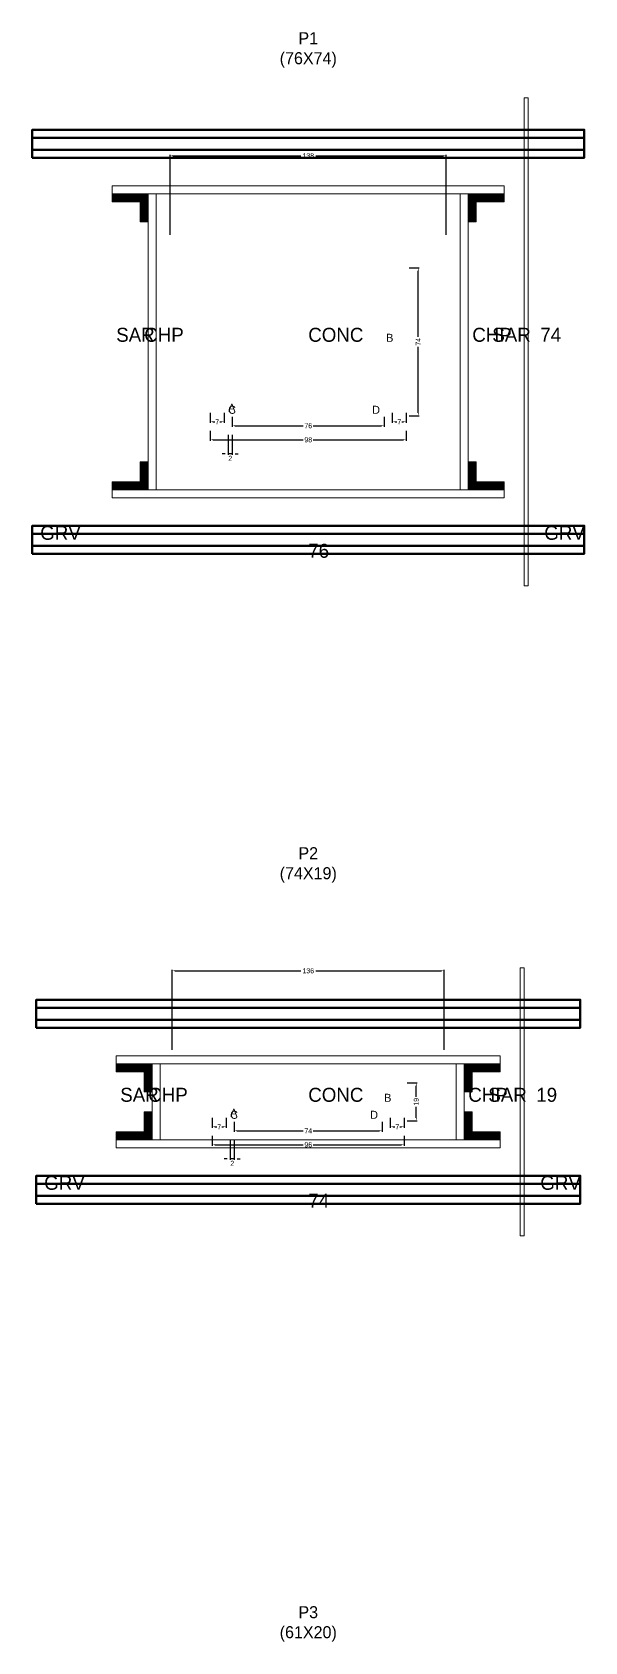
# Model space of a CAD drawing. Header units: centimetres. Extents: x -8500 to 4127, y -3806 to 295.
# Drawn here: x -138 to 138, y -510 to 295 of the extents above; entities that cross this region are included whole.
import ezdxf

# ---------------------------------------------------------------- set-up
doc = ezdxf.new("R2010")
doc.units = ezdxf.units.CM
for name, color, linetype in [('COTA', 241, 'Continuous'), ('GRAVATA', 224, 'Continuous'), ('Hachura', 251, 'Continuous'), ('NOMENCLATURA', 7, 'Continuous'), ('SARRAFO', 251, 'Continuous'), ('Texto Seção', 7, 'Continuous')]:
    doc.layers.add(name, color=color, linetype=linetype)
doc.dimstyles.new('cotax2', dxfattribs={"dimtxt": 2.5, "dimasz": 1.5, "dimexe": 0.5, "dimexo": 0.5, "dimgap": 0.5, "dimtad": 1, "dimcen": 2.5, "dimazin": 3, "dimtfac": 1, "dimtmove": 0, "dimatfit": 3})

# ---------------------------------------------------------------- blocks, each defined once
blk = doc.blocks.new('_CLOSEDFILLED')
at = {"color": 0, "linetype": 'BYBLOCK'}
blk.add_solid([(-1, 0.16), (0, 0), (-1, -0.16)], dxfattribs=at)
blk = doc.blocks.new('*D14')
for p, q in [((-49, 95.5), (-49, 90.5)), ((-47.5, 91), (-2.5, 91)), ((2.5, 91), (47.5, 91)), ((49, 95.5), (49, 90.5))]:
    blk.add_line(p, q)
at = {"layer": 'Defpoints'}
for p in [(-49, 96), (-49, 91), (49, 96)]:
    blk.add_point(p, dxfattribs=at)
at = {"layer": 'COTA', "xscale": 1.5, "yscale": 1.5, "rotation": 180}
blk.add_blockref('_CLOSEDFILLED', (-49, 91), dxfattribs=at)
at = {"layer": 'COTA', "xscale": 1.5, "yscale": 1.5}
blk.add_blockref('_CLOSEDFILLED', (49, 91), dxfattribs=at)
at = {"layer": 'COTA', "insert": (0, 91), "char_height": 2.5, "attachment_point": 5}
blk.add_mtext('98', dxfattribs=at)
blk = doc.blocks.new('*D15')
for p, q in [((-38, 102.5), (-38, 97.5)), ((-36.5, 98), (-2.5, 98)), ((2.5, 98), (36.5, 98)), ((38, 102.5), (38, 97.5))]:
    blk.add_line(p, q)
at = {"layer": 'Defpoints'}
for p in [(-38, 103), (-38, 98), (38, 103)]:
    blk.add_point(p, dxfattribs=at)
at = {"layer": 'COTA', "xscale": 1.5, "yscale": 1.5, "rotation": 180}
blk.add_blockref('_CLOSEDFILLED', (-38, 98), dxfattribs=at)
at = {"layer": 'COTA', "xscale": 1.5, "yscale": 1.5}
blk.add_blockref('_CLOSEDFILLED', (38, 98), dxfattribs=at)
at = {"layer": 'COTA', "insert": (0, 98), "char_height": 2.5, "attachment_point": 5}
blk.add_mtext('76', dxfattribs=at)
blk = doc.blocks.new('*D16')
for p, q in [((50.5, 177), (55.5, 177)), ((55, 142.5), (55, 175.5)), ((55, 104.5), (55, 137.5)), ((50.5, 103), (55.5, 103))]:
    blk.add_line(p, q)
at = {"layer": 'Defpoints'}
for p in [(50, 177), (50, 103), (55, 103)]:
    blk.add_point(p, dxfattribs=at)
at = {"layer": 'COTA', "xscale": 1.5, "yscale": 1.5}
for p, rotation in [((55, 177), 90), ((55, 103), 270)]:
    blk.add_blockref('_CLOSEDFILLED', p, dxfattribs=dict(at, rotation=rotation))
at = {"layer": 'COTA', "insert": (55, 140), "char_height": 2.5, "attachment_point": 5, "rotation": 90}
blk.add_mtext('74', dxfattribs=at)
blk = doc.blocks.new('*D17')
for p, q in [((-49, 104.5), (-49, 99.5)), ((-47.5, 100), (-46.75, 100)), ((-44.25, 100), (-43.5, 100)), ((-42, 104.5), (-42, 99.5))]:
    blk.add_line(p, q)
at = {"layer": 'Defpoints'}
for p in [(-49, 105), (-42, 105), (-49, 100)]:
    blk.add_point(p, dxfattribs=at)
at = {"layer": 'COTA', "xscale": 1.5, "yscale": 1.5, "rotation": 180}
blk.add_blockref('_CLOSEDFILLED', (-49, 100), dxfattribs=at)
at = {"layer": 'COTA', "xscale": 1.5, "yscale": 1.5}
blk.add_blockref('_CLOSEDFILLED', (-42, 100), dxfattribs=at)
at = {"layer": 'COTA', "insert": (-45.5, 100), "char_height": 2.5, "attachment_point": 5}
blk.add_mtext('7', dxfattribs=at)
blk = doc.blocks.new('*D18')
for p, q in [((42, 104.5), (42, 99.5)), ((43.5, 100), (44.25, 100)), ((46.75, 100), (47.5, 100)), ((49, 104.5), (49, 99.5))]:
    blk.add_line(p, q)
at = {"layer": 'Defpoints'}
for p in [(42, 105), (49, 105), (42, 100)]:
    blk.add_point(p, dxfattribs=at)
at = {"layer": 'COTA', "xscale": 1.5, "yscale": 1.5, "rotation": 180}
blk.add_blockref('_CLOSEDFILLED', (42, 100), dxfattribs=at)
at = {"layer": 'COTA', "xscale": 1.5, "yscale": 1.5}
blk.add_blockref('_CLOSEDFILLED', (49, 100), dxfattribs=at)
at = {"layer": 'COTA', "insert": (45.5, 100), "char_height": 2.5, "attachment_point": 5}
blk.add_mtext('7', dxfattribs=at)
blk = doc.blocks.new('*D19')
for p, q in [((-69, 193.5), (-69, 233.5)), ((69, 193.5), (69, 233.5)), ((-67.5, 233), (-3.75, 233)), ((3.75, 233), (67.5, 233))]:
    blk.add_line(p, q)
at = {"layer": 'Defpoints'}
for p in [(-69, 233), (-69, 193), (69, 193)]:
    blk.add_point(p, dxfattribs=at)
at = {"layer": 'COTA', "xscale": 1.5, "yscale": 1.5, "rotation": 180}
blk.add_blockref('_CLOSEDFILLED', (-69, 233), dxfattribs=at)
at = {"layer": 'COTA', "xscale": 1.5, "yscale": 1.5}
blk.add_blockref('_CLOSEDFILLED', (69, 233), dxfattribs=at)
at = {"layer": 'COTA', "insert": (0, 233), "char_height": 2.5, "attachment_point": 5}
blk.add_mtext('138', dxfattribs=at)
blk = doc.blocks.new('*D40')
for p, q in [((-48, -257), (-48, -262)), ((48, -257), (48, -262)), ((-46.5, -261.5), (-2.5, -261.5)), ((2.5, -261.5), (46.5, -261.5))]:
    blk.add_line(p, q)
at = {"layer": 'Defpoints'}
for p in [(-48, -256.5), (48, -256.5), (-48, -261.5)]:
    blk.add_point(p, dxfattribs=at)
at = {"layer": 'COTA', "xscale": 1.5, "yscale": 1.5, "rotation": 180}
blk.add_blockref('_CLOSEDFILLED', (-48, -261.5), dxfattribs=at)
at = {"layer": 'COTA', "xscale": 1.5, "yscale": 1.5}
blk.add_blockref('_CLOSEDFILLED', (48, -261.5), dxfattribs=at)
at = {"layer": 'COTA', "insert": (0, -261.5), "char_height": 2.5, "attachment_point": 5}
blk.add_mtext('96', dxfattribs=at)
blk = doc.blocks.new('*D41')
for p, q in [((-37, -250), (-37, -255)), ((-35.5, -254.5), (-2.5, -254.5)), ((2.5, -254.5), (35.5, -254.5)), ((37, -250), (37, -255))]:
    blk.add_line(p, q)
at = {"layer": 'Defpoints'}
for p in [(-37, -249.5), (-37, -254.5), (37, -249.5)]:
    blk.add_point(p, dxfattribs=at)
at = {"layer": 'COTA', "xscale": 1.5, "yscale": 1.5, "rotation": 180}
blk.add_blockref('_CLOSEDFILLED', (-37, -254.5), dxfattribs=at)
at = {"layer": 'COTA', "xscale": 1.5, "yscale": 1.5}
blk.add_blockref('_CLOSEDFILLED', (37, -254.5), dxfattribs=at)
at = {"layer": 'COTA', "insert": (0, -254.5), "char_height": 2.5, "attachment_point": 5}
blk.add_mtext('74', dxfattribs=at)
blk = doc.blocks.new('*D42')
for p, q in [((49.5, -230.5), (54.5, -230.5)), ((54, -237.5), (54, -232)), ((54, -248), (54, -242.5)), ((49.5, -249.5), (54.5, -249.5))]:
    blk.add_line(p, q)
at = {"layer": 'Defpoints'}
for p in [(49, -230.5), (49, -249.5), (54, -249.5)]:
    blk.add_point(p, dxfattribs=at)
at = {"layer": 'COTA', "xscale": 1.5, "yscale": 1.5}
for p, rotation in [((54, -230.5), 90), ((54, -249.5), 270)]:
    blk.add_blockref('_CLOSEDFILLED', p, dxfattribs=dict(at, rotation=rotation))
at = {"layer": 'COTA', "insert": (54, -240), "char_height": 2.5, "attachment_point": 5, "rotation": 90}
blk.add_mtext('19', dxfattribs=at)
blk = doc.blocks.new('*D43')
for p, q in [((-48, -248), (-48, -253)), ((-41, -248), (-41, -253)), ((-46.5, -252.5), (-45.75, -252.5)), ((-43.25, -252.5), (-42.5, -252.5))]:
    blk.add_line(p, q)
at = {"layer": 'Defpoints'}
for p in [(-48, -247.5), (-41, -247.5), (-48, -252.5)]:
    blk.add_point(p, dxfattribs=at)
at = {"layer": 'COTA', "xscale": 1.5, "yscale": 1.5, "rotation": 180}
blk.add_blockref('_CLOSEDFILLED', (-48, -252.5), dxfattribs=at)
at = {"layer": 'COTA', "xscale": 1.5, "yscale": 1.5}
blk.add_blockref('_CLOSEDFILLED', (-41, -252.5), dxfattribs=at)
at = {"layer": 'COTA', "insert": (-44.5, -252.5), "char_height": 2.5, "attachment_point": 5}
blk.add_mtext('7', dxfattribs=at)
blk = doc.blocks.new('*D44')
for p, q in [((41, -248), (41, -253)), ((48, -248), (48, -253)), ((42.5, -252.5), (43.25, -252.5)), ((45.75, -252.5), (46.5, -252.5))]:
    blk.add_line(p, q)
at = {"layer": 'Defpoints'}
for p in [(41, -247.5), (48, -247.5), (41, -252.5)]:
    blk.add_point(p, dxfattribs=at)
at = {"layer": 'COTA', "xscale": 1.5, "yscale": 1.5, "rotation": 180}
blk.add_blockref('_CLOSEDFILLED', (41, -252.5), dxfattribs=at)
at = {"layer": 'COTA', "xscale": 1.5, "yscale": 1.5}
blk.add_blockref('_CLOSEDFILLED', (48, -252.5), dxfattribs=at)
at = {"layer": 'COTA', "insert": (44.5, -252.5), "char_height": 2.5, "attachment_point": 5}
blk.add_mtext('7', dxfattribs=at)
blk = doc.blocks.new('*D45')
for p, q in [((-68, -214), (-68, -174)), ((-66.5, -174.5), (-3.75, -174.5)), ((3.75, -174.5), (66.5, -174.5)), ((68, -214), (68, -174))]:
    blk.add_line(p, q)
at = {"layer": 'Defpoints'}
for p in [(-68, -174.5), (-68, -214.5), (68, -214.5)]:
    blk.add_point(p, dxfattribs=at)
at = {"layer": 'COTA', "xscale": 1.5, "yscale": 1.5, "rotation": 180}
blk.add_blockref('_CLOSEDFILLED', (-68, -174.5), dxfattribs=at)
at = {"layer": 'COTA', "xscale": 1.5, "yscale": 1.5}
blk.add_blockref('_CLOSEDFILLED', (68, -174.5), dxfattribs=at)
at = {"layer": 'COTA', "insert": (0, -174.5), "char_height": 2.5, "attachment_point": 5}
blk.add_mtext('136', dxfattribs=at)

msp = doc.modelspace()

# ---------------------------------------------------------------- hatches: boundary and pattern name
at = {"layer": 'SARRAFO'}
h = msp.add_hatch(dxfattribs=at)
h.set_pattern_fill('SOLID', scale=2)
h.paths.add_polyline_path([(-98, 210), (-84, 210), (-84, 214), (-98, 214)])
h = msp.add_hatch(dxfattribs=at)
h.set_pattern_fill('SOLID', scale=2)
h.paths.add_polyline_path([(-84, 200), (-80, 200), (-80, 214), (-84, 214)])
h = msp.add_hatch(dxfattribs=at)
h.set_pattern_fill('SOLID', scale=2)
h.paths.add_polyline_path([(80, 200), (84, 200), (84, 214), (80, 214)])
h = msp.add_hatch(dxfattribs=at)
h.set_pattern_fill('SOLID', scale=2)
h.paths.add_polyline_path([(84, 210), (98, 210), (98, 214), (84, 214)])
h = msp.add_hatch(dxfattribs=at)
h.set_pattern_fill('SOLID', scale=2)
h.paths.add_polyline_path([(-84, 66), (-80, 66), (-80, 80), (-84, 80)])
h = msp.add_hatch(dxfattribs=at)
h.set_pattern_fill('SOLID', scale=2)
h.paths.add_polyline_path([(80, 66), (84, 66), (84, 80), (80, 80)])
h = msp.add_hatch(dxfattribs=at)
h.set_pattern_fill('SOLID', scale=2)
h.paths.add_polyline_path([(-98, 66), (-84, 66), (-84, 70), (-98, 70)])
h = msp.add_hatch(dxfattribs=at)
h.set_pattern_fill('SOLID', scale=2)
h.paths.add_polyline_path([(84, 66), (98, 66), (98, 70), (84, 70)])
h = msp.add_hatch(dxfattribs=at)
h.set_pattern_fill('SOLID', scale=2)
h.paths.add_polyline_path([(-96, -225), (-82, -225), (-82, -221), (-96, -221)])
h = msp.add_hatch(dxfattribs=at)
h.set_pattern_fill('SOLID', scale=2)
h.paths.add_polyline_path([(-82, -235), (-78, -235), (-78, -221), (-82, -221)])
h = msp.add_hatch(dxfattribs=at)
h.set_pattern_fill('SOLID', scale=2)
h.paths.add_polyline_path([(78, -235), (82, -235), (82, -221), (78, -221)])
h = msp.add_hatch(dxfattribs=at)
h.set_pattern_fill('SOLID', scale=2)
h.paths.add_polyline_path([(82, -225), (96, -225), (96, -221), (82, -221)])
h = msp.add_hatch(dxfattribs=at)
h.set_pattern_fill('SOLID', scale=2)
h.paths.add_polyline_path([(-82, -259), (-78, -259), (-78, -245), (-82, -245)])
h = msp.add_hatch(dxfattribs=at)
h.set_pattern_fill('SOLID', scale=2)
h.paths.add_polyline_path([(78, -259), (82, -259), (82, -245), (78, -245)])
h = msp.add_hatch(dxfattribs=at)
h.set_pattern_fill('SOLID', scale=2)
h.paths.add_polyline_path([(-96, -259), (-82, -259), (-82, -255), (-96, -255)])
h = msp.add_hatch(dxfattribs=at)
h.set_pattern_fill('SOLID', scale=2)
h.paths.add_polyline_path([(82, -259), (96, -259), (96, -255), (82, -255)])

# ---------------------------------------------------------------- linework, layer by layer
at = {"layer": 'GRAVATA', "lineweight": 50}
for points in [[(-138, 232), (138, 232), (138, 246), (-138, 246)], [(-138, 236), (138, 236), (138, 242), (-138, 242)], [(-138, 34), (138, 34), (138, 48), (-138, 48)], [(-138, 38), (138, 38), (138, 44), (-138, 44)], [(-136, -203), (136, -203), (136, -189), (-136, -189)], [(-136, -199), (136, -199), (136, -193), (-136, -193)], [(-136, -291), (136, -291), (136, -277), (-136, -277)], [(-136, -287), (136, -287), (136, -281), (-136, -281)]]:
    msp.add_lwpolyline(points, close=True, dxfattribs=at)
at = {"layer": 'Hachura', "lineweight": 13}
for points in [[(108, 18), (110, 18), (110, 262), (108, 262)], [(106, -307), (108, -307), (108, -173), (106, -173)]]:
    msp.add_lwpolyline(points, close=True, dxfattribs=at)
at = {"layer": 'Hachura', "lineweight": 18}
for points in [[(-98, 214), (98, 214), (98, 218), (-98, 218)], [(-80, 66), (-76, 66), (-76, 214), (-80, 214)], [(76, 66), (80, 66), (80, 214), (76, 214)], [(-98, 62), (98, 62), (98, 66), (-98, 66)], [(-96, -221), (96, -221), (96, -217), (-96, -217)], [(-78, -259), (-74, -259), (-74, -221), (-78, -221)], [(74, -259), (78, -259), (78, -221), (74, -221)], [(-96, -263), (96, -263), (96, -259), (-96, -259)]]:
    msp.add_lwpolyline(points, close=True, dxfattribs=at)
at = {"layer": 'SARRAFO', "lineweight": 13}
for points in [[(-98, 210), (-84, 210), (-84, 214), (-98, 214)], [(-84, 200), (-80, 200), (-80, 214), (-84, 214)], [(80, 200), (84, 200), (84, 214), (80, 214)], [(84, 210), (98, 210), (98, 214), (84, 214)], [(-84, 66), (-80, 66), (-80, 80), (-84, 80)], [(80, 66), (84, 66), (84, 80), (80, 80)], [(-98, 66), (-84, 66), (-84, 70), (-98, 70)], [(84, 66), (98, 66), (98, 70), (84, 70)], [(-96, -225), (-82, -225), (-82, -221), (-96, -221)], [(-82, -235), (-78, -235), (-78, -221), (-82, -221)], [(78, -235), (82, -235), (82, -221), (78, -221)], [(82, -225), (96, -225), (96, -221), (82, -221)], [(-82, -259), (-78, -259), (-78, -245), (-82, -245)], [(78, -259), (82, -259), (82, -245), (78, -245)], [(-96, -259), (-82, -259), (-82, -255), (-96, -255)], [(82, -259), (96, -259), (96, -255), (82, -255)]]:
    msp.add_lwpolyline(points, close=True, dxfattribs=at)

# ---------------------------------------------------------------- texts
at = {"layer": 'NOMENCLATURA'}
for s, p in [('B', (39, 140)), ('A', (-40, 105)), ('C', (-40, 104)), ('D', (32, 104)), ('B', (38, -240)), ('A', (-39, -247.5)), ('C', (-39, -248.5)), ('D', (31, -248.5))]:
    msp.add_text(s, height=4, dxfattribs=at).set_placement(p)
at = {"layer": 'NOMENCLATURA', "char_height": 6, "attachment_point": 8}
for s, insert in [('P1\\P(76X74)', (0, 277)), ('P2\\P(74X19)', (0, -130.5)), ('P3\\P(61X20)', (0, -510))]:
    msp.add_mtext(s, dxfattribs=dict(at, insert=insert))
at = {"layer": 'Texto Seção'}
for s, p in [('SAR', (-96, 140)), ('CHP', (-82, 140)), ('CONC', (0, 140)), ('CHP', (82, 140)), ('SAR', (92, 140)), ('74', (116, 140)), ('GRV', (-134, 41)), ('GRV', (118, 41)), ('76', (0, 32)), ('SAR', (-94, -240)), ('CHP', (-80, -240)), ('CONC', (0, -240)), ('CHP', (80, -240)), ('SAR', (90, -240)), ('19', (114, -240)), ('GRV', (-132, -284)), ('GRV', (116, -284)), ('74', (0, -293))]:
    msp.add_text(s, height=7, dxfattribs=at).set_placement(p)

# ---------------------------------------------------------------- dimensions: what is measured, and where the dimension line sits
at = {"layer": 'COTA'}
for base, p1, p2, picture, middle in [((-69, 233), (-69, 193), (69, 193), '*D19', (0, 233)), ((-49, 100), (-49, 105), (-42, 105), '*D17', (-45.5, 100)), ((42, 100), (42, 105), (49, 105), '*D18', (45.5, 100)), ((-38, 98), (-38, 103), (38, 103), '*D15', (0, 98)), ((-49, 91), (-49, 96), (49, 96), '*D14', (0, 91)), ((-68, -174.5), (-68, -214.5), (68, -214.5), '*D45', (0, -174.5)), ((-48, -252.5), (-48, -247.5), (-41, -247.5), '*D43', (-44.5, -252.5)), ((41, -252.5), (41, -247.5), (48, -247.5), '*D44', (44.5, -252.5)), ((-48, -261.5), (-48, -256.5), (48, -256.5), '*D40', (0, -261.5)), ((-37, -254.5), (-37, -249.5), (37, -249.5), '*D41', (0, -254.5))]:
    dim = msp.add_linear_dim(base=base, p1=p1, p2=p2, dimstyle='cotax2', dxfattribs=at)
    dim.commit()
    dim.dimension.update_dxf_attribs({"geometry": picture, "text_midpoint": middle})
for base, p1, p2, picture, middle in [((55, 103), (50, 103), (50, 177), '*D16', (55, 140)), ((54, -249.5), (49, -249.5), (49, -230.5), '*D42', (54, -240))]:
    dim = msp.add_linear_dim(base=base, p1=p1, p2=p2, angle=90, dimstyle='cotax2', dxfattribs=at)
    dim.commit()
    dim.dimension.update_dxf_attribs({"geometry": picture, "text_midpoint": middle})
for base, p1, p2 in [((-38, 84), (-38, 94), (-40, 94)), ((-37, -268.5), (-37, -258.5), (-39, -258.5))]:
    msp.add_linear_dim(base=base, p1=p1, p2=p2, dimstyle='cotax2', dxfattribs=at).render()

doc.saveas('drawing.dxf')
